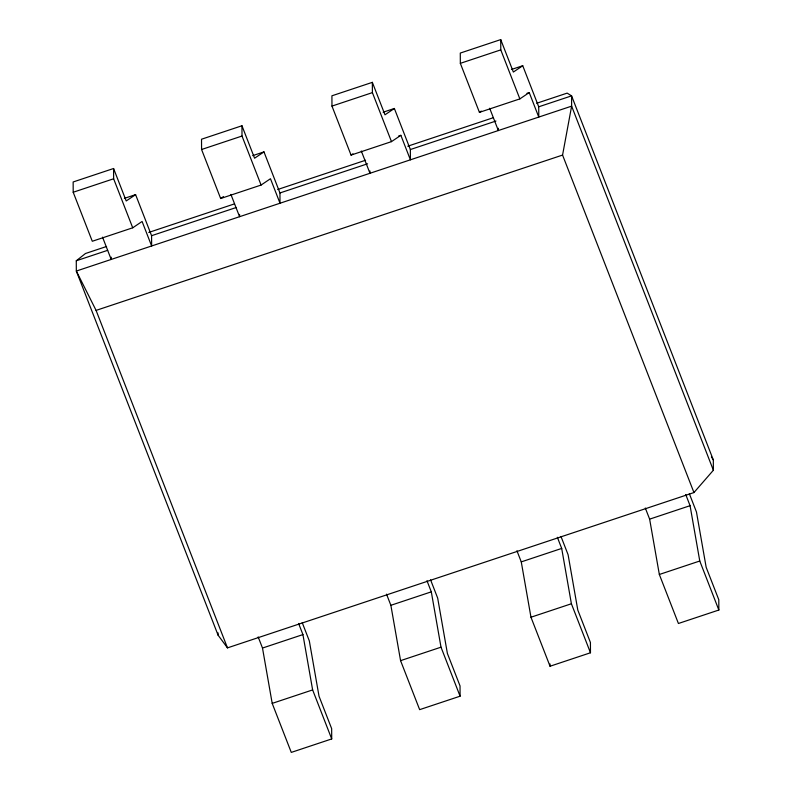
<?xml version="1.0" encoding="UTF-8"?>
<svg xmlns="http://www.w3.org/2000/svg" width="792" height="792" viewBox="0 0 792 792"><rect width="100%" height="100%" fill="white"/><g stroke="black" fill="none" stroke-linecap="round" stroke-linejoin="round"><path stroke-width="1.19" d="M106.583 246.48L85.486 253.499L76.279 260.776L76.329 271.052L218.077 635.154L227.472 647.876L693.95 492.555L562.567 155.074L571.626 106.138L571.577 95.862L567.151 93.119L536.679 103.267M693.95 492.555L713.374 470.24L713.325 459.964L571.577 95.862L538.728 106.801L538.778 117.077L529.234 92.565L526.928 93.337M135.6 194.634L126.215 200.96L113.583 168.508L73.151 181.972L73.201 192.248L92.288 241.263L132.719 227.799L142.095 221.473L151.638 245.975L151.579 235.699L135.6 194.634L124.364 198.376M263.974 151.896L254.588 158.212L241.956 125.76L201.524 139.224L201.574 149.5L220.661 198.515L261.093 185.051L270.468 178.725L280.012 203.237L279.952 192.961L263.974 151.896L252.737 155.628M220.661 198.515L223.473 196.614M394.367 108.474L384.981 114.8L372.349 82.348L331.917 95.802L331.967 106.088L351.054 155.093L391.486 141.629L400.861 135.313L410.404 159.816L410.355 149.54L394.367 108.474L383.13 112.216M351.054 155.093L352.925 153.836M538.728 106.801L522.74 65.736L513.355 72.052L500.722 39.6L460.291 53.064L460.34 63.34L479.427 112.355L519.859 98.891L529.234 92.565M479.427 112.355L481.298 111.088M73.201 192.248L113.632 178.784L113.583 168.508M201.574 149.5L242.005 136.036L241.956 125.76M331.967 106.088L372.398 92.624L372.349 82.348M460.34 63.34L500.772 49.876L500.722 39.6M511.503 69.468L522.74 65.736M398.554 136.085L400.861 135.313M148.767 232.432L234.323 203.94M277.685 189.506L365.577 160.241M407.771 146.193L493.317 117.701M76.279 260.776L107.662 250.331M151.579 235.699L236.006 207.593M279.952 192.961L367.577 163.786M410.355 149.54L495.95 121.037M713.374 470.24L571.626 106.138L76.329 271.052L96.079 310.395L562.567 155.074M302.217 622.621L309.316 640.867L319.018 696.208L331.66 728.66L331.709 738.936L291.278 752.4L272.2 703.385L262.498 648.054L302.93 634.59L298.594 623.452M430.591 579.873L437.689 598.128L447.391 653.459L460.033 685.912L460.083 696.198L419.651 709.652L400.574 660.647L390.872 605.306L431.303 591.842L426.967 580.704M560.983 536.461L568.092 554.707L577.794 610.048L590.426 642.5L590.476 652.776L550.044 666.24L530.967 617.225L521.265 561.884L561.696 548.43L557.36 537.283M689.357 493.713L696.455 511.969L706.167 567.3L718.799 599.752L718.849 610.028L678.417 623.492L659.34 574.477L649.638 519.146L690.07 505.682L685.733 494.545M272.2 703.385L312.632 689.921L302.93 634.59M400.574 660.647L441.005 647.183L431.303 591.842M530.967 617.225L571.398 603.761L561.696 548.43M659.34 574.477L699.772 561.013L690.07 505.682M711.454 456.895L713.325 459.964M500.772 49.876L519.859 98.891M699.772 561.013L718.849 610.028M489.674 108.256L498.346 130.541L498.336 128.255M645.302 508.009L649.638 519.146M372.398 92.624L391.486 141.629M571.398 603.761L590.476 652.776M361.3 151.005L369.973 173.28L369.963 170.993M516.928 550.747L521.265 561.884M242.005 136.036L261.093 185.051M441.005 647.183L460.083 696.198M230.908 194.416L239.58 216.701L239.57 214.414M386.526 594.168L390.872 605.306M113.632 178.784L132.719 227.799M312.632 689.921L331.709 738.936M102.534 237.164L111.207 259.439L111.197 257.162M258.162 636.907L262.498 648.054M96.079 310.395L227.472 647.876M550.034 663.953L550.044 666.24M218.067 632.867L218.077 635.154"/></g></svg>
